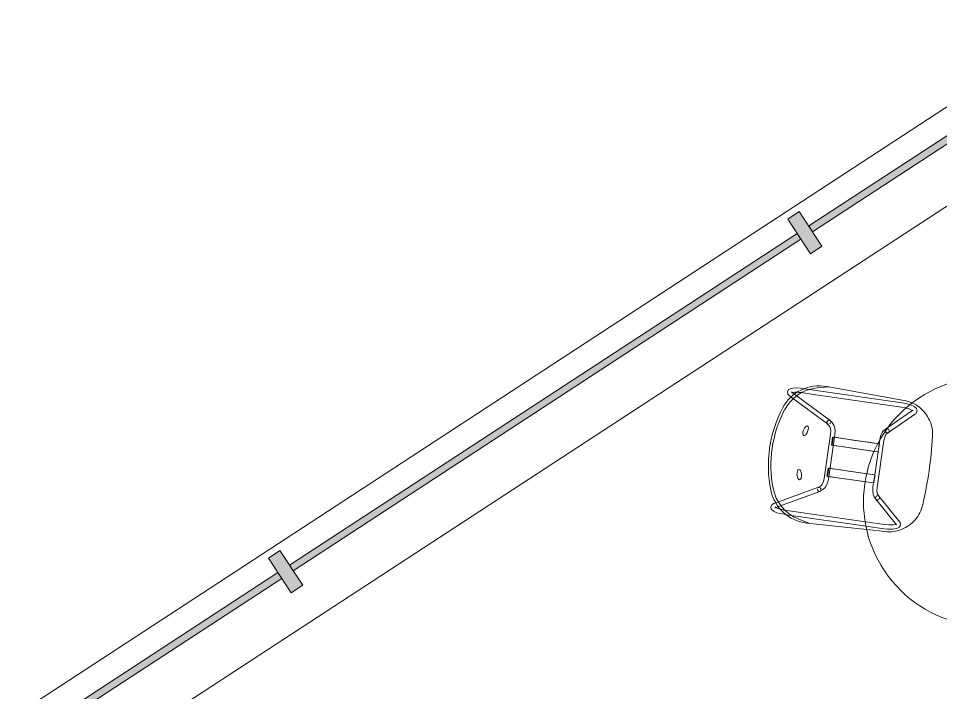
# Model space of a CAD drawing. Header units: inches. Extents: x 6664 to 8129, y 209 to 1287.
# Drawn here: x 6948 to 7081.3, y 1189 to 1286.5 of the extents above; entities that cross this region are included whole.
import ezdxf

# ---------------------------------------------------------------- set-up
doc = ezdxf.new("R2010")
doc.units = ezdxf.units.IN
doc.header["$MEASUREMENT"] = 0
for name, color, linetype, lineweight in [('A-GLAZ-CURT', 52, 'Continuous', 9), ('A-GLAZ-CWMG', 51, 'Continuous', 9), ('A-WALL', 113, 'Continuous', 13), ('I-FURN', 30, 'Continuous', 9)]:
    doc.layers.add(name, color=color, linetype=linetype, lineweight=lineweight)

# ---------------------------------------------------------------- blocks, each defined once
blk = doc.blocks.new('System Panel - Glazed-8530082-11th FLOOR POWER _ SIGNAL')
at = {"layer": 'A-GLAZ-CURT'}
blk.add_hatch(color=7, dxfattribs=at).paths.add_polyline_path([(-21.09, -0.5), (21.25, -0.5), (21.25, 0.5), (-21.09, 0.5)], flags=0)
at = {"layer": 'A-GLAZ-CURT', "color": 8, "lineweight": 20}
for p, q in [((21.25, 0.5), (-21.25, 0.5)), ((-21.25, 0.5), (-21.25, -0.5)), ((21.25, -0.5), (21.25, 0.5)), ((-21.25, -0.5), (21.25, -0.5))]:
    blk.add_line(p, q, dxfattribs=at)
blk = doc.blocks.new('MEZ-Round_Top-Davis_Furniture-2 - 36x36x29-R-7001319-11th FLOOR POWER _ SIGNAL')
at = {"layer": 'I-FURN'}
for start, end in [(90, 270), (270, 90)]:
    blk.add_arc((0, 0), 18, start, end, dxfattribs=at)
blk = doc.blocks.new('HighTower_Eyes_Guest1 - HighTower_Eyes_Guest-V113-11th FLOOR POWER _ SIGNAL')
at = {"layer": 'I-FURN'}
for p, q in [((-8.31, 9.33), (-7.96, 9.19)), ((8.32, 9.33), (8.67, 9.19)), ((-9.09, 8.22), (-9.18, 7.55)), ((-8.38, 8.73), (-8.38, 8.72)), ((-8.38, 8.72), (-8.28, 8.62)), ((-8.25, 8.58), (-5.49, 5.63)), ((-4.67, 5.67), (-7.92, 9.15)), ((7.92, 9.15), (4.67, 5.67)), ((5.12, 5.24), (8.38, 8.72)), ((8.25, 8.72), (8.28, 8.68)), ((8.38, 8.73), (8.38, 8.72)), ((8.67, 9.19), (8.9, 8.85)), ((-9.98, -4.11), (-9.58, 7.25)), ((-9.18, 7.55), (-9.2, 7.02)), ((-9.2, 7.02), (-9.2, -7.23)), ((-8.57, -5.52), (-8.57, 7.02)), ((8.57, 7.02), (8.57, 4.25)), ((9.18, 7.55), (9.2, 7.02)), ((9.2, 4.43), (9.2, 7.02)), ((9.58, 7.25), (9.67, 4.57)), ((-5.49, 5.63), (-5.12, 5.24)), ((-4.4, 5.38), (-4.67, 5.67)), ((-4.34, 5.36), (-4.28, 5.32)), ((4.4, 5.38), (4.28, 5.32)), ((4.67, 5.67), (4.4, 5.38)), ((-5.13, 5.25), (-4.85, 4.95)), ((-4.85, 4.95), (-4.57, 4.77)), ((-4.24, 5.31), (-3.91, 5.24)), ((-3.91, 5.24), (-3.42, 5.2)), ((3.42, 5.2), (-3.42, 5.2)), ((-3.42, 4.58), (-3.19, 4.58)), ((-3.19, 4.58), (-2.86, 4.58)), ((-1.68, 4.61), (-2.86, 4.61)), ((-2.86, 4.61), (-2.86, 4.59)), ((-2.86, 4.6), (-1.68, 4.6)), ((-2.86, 4.58), (-2.86, 4.6)), ((-2.86, 4.45), (-2.86, 4.6)), ((-2.86, 4.59), (-2.86, 4.58)), ((-2.86, 4.58), (-2.86, 4.45)), ((-2.86, 3.53), (-2.86, 4.45)), ((-2.86, 4.45), (-2.86, 3.07)), ((-1.68, 4.59), (-1.68, 4.61)), ((-1.68, 4.6), (-1.68, 4.58)), ((-1.68, 4.6), (-1.68, 4.06)), ((-1.68, 4.58), (-1.68, 4.59)), ((-1.68, 4.58), (1.68, 4.58)), ((-1.68, 4.06), (-1.68, 4.58)), ((-1.68, 3.07), (-1.68, 4.04)), ((-1.68, 4.04), (-1.68, 3.53)), ((1.68, 4.59), (1.68, 4.61)), ((1.68, 4.61), (1.83, 4.61)), ((1.68, 3.53), (1.68, 4.6)), ((1.68, 4.6), (1.68, 4.58)), ((2.86, 4.6), (1.68, 4.6)), ((1.68, 4.58), (1.68, 4.59)), ((1.68, 4.58), (1.68, 3.46)), ((1.85, 4.61), (2.86, 4.61)), ((2.86, 4.61), (2.86, 4.59)), ((2.86, 4.58), (2.86, 4.6)), ((2.86, 4.6), (2.86, 3.53)), ((2.86, 4.59), (2.86, 4.58)), ((2.86, 4.58), (3.42, 4.58)), ((2.86, 3.53), (2.86, 4.58)), ((2.86, 4.58), (2.86, 4.58)), ((2.86, 4.58), (2.86, 4.58)), ((3.98, 4.62), (3.42, 4.58)), ((4.85, 4.95), (5.13, 5.25)), ((8.57, 4.25), (8.57, -7.57)), ((9.2, -7.19), (9.2, 4.43)), ((9.67, 4.57), (9.98, -4.11)), ((-2.86, 3.37), (-2.86, 3.53)), ((-2.86, 3.21), (-2.86, 3.37)), ((-2.86, -1.43), (-2.86, 3.21)), ((-2.86, 3.07), (-2.86, 1.82)), ((-1.68, 3.53), (-1.68, 3.21)), ((-1.68, 3.21), (-1.68, -1.43)), ((-1.68, 2.45), (-1.68, 3.07)), ((1.68, 3.46), (1.68, 3.53)), ((1.68, 3.37), (1.68, 3.46)), ((1.68, 3.46), (1.68, 3.07)), ((1.68, 3.21), (1.68, 3.37)), ((1.68, -1.43), (1.68, 3.21)), ((1.68, 3.07), (1.68, 2.45)), ((2.86, 3.41), (2.86, 3.5)), ((2.86, 3.5), (2.86, 3.41)), ((2.86, 3.07), (2.86, 3.37)), ((2.86, 3.37), (2.86, 3.21)), ((2.86, 3.21), (2.86, -1.43)), ((2.86, 2.45), (2.86, 3.07)), ((-2.86, 1.82), (-2.86, 0.75)), ((-1.68, 1.82), (-1.68, 2.45)), ((-1.68, 0.75), (-1.68, 1.82)), ((1.68, 2.45), (1.68, 1.82)), ((1.68, 1.82), (1.68, 0.75)), ((2.86, 1.82), (2.86, 2.45)), ((2.86, 0.75), (2.86, 1.82)), ((-2.86, 0.75), (-2.86, -0.38)), ((-1.68, -0.38), (-1.68, 0.75)), ((1.68, 0.75), (1.68, -0.38)), ((2.86, -0.38), (2.86, 0.75)), ((-2.86, -0.38), (-2.86, -1.95)), ((-1.68, -1.95), (-1.68, -0.38)), ((1.68, -0.38), (1.68, -1.96)), ((2.86, -1.96), (2.86, -0.38)), ((-4.92, -2.56), (-5.16, -2.9)), ((3.25, -1.94), (-3.25, -1.94)), ((-3.25, -2.57), (3.25, -2.57)), ((-2.86, -1.66), (-2.86, -1.43)), ((-2.86, -1.76), (-2.86, -1.66)), ((-2.86, -2.04), (-2.86, -1.76)), ((-2.86, -1.99), (-2.86, -2.03)), ((-2.86, -2.04), (-2.86, -2.1)), ((-2.86, -2.1), (-2.86, -2.04)), ((-2.86, -2.17), (-2.86, -2.1)), ((-2.86, -2.12), (-2.86, -2.17)), ((-1.68, -2.12), (-2.86, -2.12)), ((-1.68, -2.22), (-2.86, -2.22)), ((-1.68, -1.43), (-1.68, -1.76)), ((-1.68, -1.76), (-1.68, -2.04)), ((-1.68, -2.04), (-1.68, -2.09)), ((-1.68, -2.09), (-1.68, -2.04)), ((-1.68, -2.1), (-1.68, -2.16)), ((1.68, -1.55), (1.68, -1.43)), ((1.68, -1.76), (1.68, -1.55)), ((1.68, -2.04), (1.68, -1.76)), ((1.68, -2.05), (1.68, -2.1)), ((1.68, -2.1), (1.68, -2.05)), ((1.68, -2.12), (1.68, -2.18)), ((1.68, -2.18), (1.68, -2.12)), ((2.86, -2.12), (1.68, -2.12)), ((2.86, -2.22), (1.68, -2.22)), ((2.86, -1.43), (2.86, -1.55)), ((2.86, -1.55), (2.86, -1.66)), ((2.86, -1.66), (2.86, -1.76)), ((2.86, -1.76), (2.86, -1.96)), ((2.86, -1.99), (2.86, -2.04)), ((2.86, -2.04), (2.86, -1.99)), ((2.86, -2.04), (2.86, -2.1)), ((2.86, -2.1), (2.86, -2.04)), ((2.86, -2.11), (2.86, -2.18)), ((2.86, -2.18), (2.86, -2.12)), ((3.86, -2), (3.25, -1.94)), ((5.16, -2.9), (4.92, -2.56)), ((-9.97, -3.84), (-9.57, -5.45)), ((-5.18, -2.92), (-8.18, -8.49)), ((-7.71, -8.96), (-4.63, -3.21)), ((-4.65, -3.26), (-4.41, -2.93)), ((4.41, -2.93), (4.17, -2.75)), ((4.41, -2.93), (4.65, -3.26)), ((4.62, -3.2), (7.71, -8.96)), ((8.2, -8.54), (5.17, -2.9)), ((9.97, -3.84), (9.57, -5.45)), ((-8.57, -7.57), (-8.57, -5.55)), ((-9.2, -7.23), (-9.2, -7.57)), ((8.53, -8.2), (8.56, -7.96)), ((8.56, -7.96), (8.57, -7.57)), ((9.2, -7.57), (9.2, -7.23)), ((-8.47, -9.03), (-8.43, -8.96)), ((-8.2, -8.54), (-8.43, -8.96)), ((-8.33, -8.99), (-8.36, -8.94)), ((-7.88, -9.26), (-7.71, -8.96)), ((7.71, -8.96), (7.88, -9.26)), ((8.43, -8.96), (8.2, -8.54)), ((8.33, -8.99), (8.36, -8.94)), ((8.47, -9.03), (8.43, -8.96))]:
    blk.add_line(p, q, dxfattribs=at)
at = {"layer": 'I-FURN', "flags": 128}
for points in [[(-8.32, 9.33), (-8.67, 9.19), (-8.9, 8.85)], [(8.31, 9.33), (7.96, 9.19), (7.92, 9.15)], [(-8.9, 8.85), (-9.07, 8.31), (-9.09, 8.22)], [(-8.32, 8.62), (-8.44, 8.27), (-8.53, 7.75)], [(8.34, 8.55), (8.44, 8.27), (8.54, 7.66), (8.57, 7.02)], [(8.9, 8.85), (9.07, 8.31), (9.18, 7.55)], [(-8.53, 7.75), (-8.54, 7.66), (-8.57, 7.02)], [(-4.52, 4.75), (-3.98, 4.62), (-3.42, 4.58)], [(4.24, 5.31), (3.91, 5.24), (3.42, 5.2)], [(4.85, 4.95), (4.52, 4.75), (3.98, 4.62)], [(-4.92, -2.56), (-4.51, -2.22), (-3.86, -2), (-3.25, -1.94)], [(-4.41, -2.93), (-4.17, -2.75), (-3.68, -2.6), (-3.25, -2.57)], [(4.17, -2.75), (3.68, -2.6), (3.25, -2.57)], [(4.92, -2.56), (4.51, -2.22), (3.86, -2)], [(-8.39, -9.63), (-8.73, -9.49), (-8.95, -9.15), (-9.11, -8.61), (-9.19, -7.87), (-9.2, -7.57)], [(-8.53, -8.22), (-8.56, -7.96), (-8.57, -7.57)], [(8.39, -9.63), (8.73, -9.49), (8.95, -9.15), (9.11, -8.61), (9.19, -7.87), (9.2, -7.57)], [(-8.38, -8.88), (-8.48, -8.56), (-8.53, -8.22)], [(-8.39, -9.63), (-8.05, -9.49), (-7.88, -9.26)], [(8.39, -9.63), (8.05, -9.49), (7.88, -9.26)], [(8.38, -8.88), (8.48, -8.56), (8.53, -8.22)]]:
    blk.add_lwpolyline(points, dxfattribs=at)
at = {"layer": 'I-FURN'}
for centre, radius, start, end in [((-4.58, 7.08), 5, 94.6837, 122.4558), ((0, -48.87), 61.14, 85.3163, 94.6837), ((4.58, 7.08), 5, 57.5442, 85.3163), ((-4.58, 7.08), 5, 122.4558, 136.3418), ((4.58, 7.08), 5, 43.6582, 57.5442), ((-4.58, 7.08), 5, 136.3418, 163.7907), ((4.58, 7.08), 5, 29.7721, 43.6582), ((4.58, 7.08), 5, 15.8861, 29.7721), ((-4.58, 7.08), 5, 164.1139, 178), ((4.58, 7.08), 5, 2, 15.8861), ((-3.98, -4.32), 6, 178, 250.5275), ((3.98, -4.32), 6, 289.4725, 2), ((-3.75, -4), 6, 194, 251.1082), ((3.75, -4), 6, 288.8918, 346), ((0, 6.94), 17.94, 250.5275, 289.4725), ((0, 6.94), 17.94, 250.5275, 289.4725), ((0, 6.94), 17.57, 251.1082, 288.8918)]:
    blk.add_arc(centre, radius, start, end, dxfattribs=at)
for centre, major_axis, ratio, start_param, end_param in [((-4.9, 5.46), (0.227, 0.214), 0.915808, 2.167109, 2.357146), ((-4.9, 5.46), (0.227, 0.214), 0.915808, 2.428908, 2.632778), ((-4.9, 5.45), (0.228, 0.213), 0.916448, 2.43874, 2.608271), ((-4.9, 5.45), (0.228, 0.213), 0.916448, 2.175608, 2.345062), ((-4.9, 5.46), (0.227, 0.214), 0.915808, 2.690708, 2.898318), ((-4.9, 5.46), (0.227, 0.214), 0.915808, 1.90531, 2.091125), ((-4.9, 5.46), (0.227, 0.214), 0.915808, 1.381711, 1.64351), ((-4.9, 5.45), (0.228, 0.213), 0.916448, 1.386162, 1.561074), ((-4.9, 5.46), (0.227, 0.214), 0.915808, 1.119912, 1.298687), ((-4.9, 5.45), (0.228, 0.213), 0.916448, 1.122377, 1.299274), ((-4.9, 5.46), (0.227, 0.214), 0.915808, 0.858112, 1.035719), ((-4.9, 5.45), (0.228, 0.213), 0.916448, 0.85768, 1.037475), ((-4.9, 5.46), (0.227, 0.214), 0.915808, 0.596313, 0.772256), ((-4.9, 5.45), (0.228, 0.213), 0.916448, 0.590929, 0.775676), ((-4.9, 5.46), (0.227, 0.214), 0.915808, 0.334513, 0.596313), ((-4.9, 5.45), (0.228, 0.213), 0.916448, 0.317986, 0.513876), ((-4.9, 5.45), (0.228, 0.213), 0.916448, 4.471424, 5.226265), ((-4.9, 5.45), (0.228, 0.213), 0.916448, 6.011663, 6.535262), ((-4.9, 5.46), (0.227, 0.214), 0.915808, 0, 0.072714), ((-4.9, 5.46), (0.227, 0.214), 0.915808, 4.785103, 5.258757), ((-4.9, 5.46), (0.227, 0.214), 0.915808, 6.0941, 6.283185), ((-4.9, 5.45), (0.228, 0.213), 0.916448, 5.766308, 5.982538), ((-4.9, 5.45), (0.228, 0.213), 0.916448, 5.524019, 5.708881), ((4.9, 5.45), (-0.228, 0.213), 0.916448, 0.837853, 0.983714), ((4.9, 5.45), (-0.228, 0.213), 0.916448, 1.05692, 1.808476), ((4.9, 5.45), (-0.228, 0.213), 0.916448, 0, 0.271522), ((4.9, 5.46), (-0.227, 0.214), 0.915808, 6.210471, 6.472271), ((4.9, 5.46), (-0.227, 0.214), 0.915808, 1.236283, 1.433525), ((4.9, 5.45), (-0.228, 0.213), 0.916448, 6.031109, 6.283185), ((4.9, 5.45), (-0.228, 0.213), 0.916448, 5.769309, 5.979921), ((4.9, 5.46), (-0.227, 0.214), 0.915808, 5.775508, 5.948672), ((4.9, 5.45), (-0.228, 0.213), 0.916448, 5.50751, 5.70291), ((4.9, 5.46), (-0.227, 0.214), 0.915808, 5.511438, 5.686873), ((4.9, 5.45), (-0.228, 0.213), 0.916448, 5.24571, 5.434476), ((4.9, 5.46), (-0.227, 0.214), 0.915808, 5.247927, 5.425073), ((4.9, 5.45), (-0.228, 0.213), 0.916448, 4.983911, 5.168812), ((4.9, 5.46), (-0.227, 0.214), 0.915808, 4.984498, 5.163274), ((4.9, 5.46), (-0.227, 0.214), 0.915808, 4.456985, 4.639675), ((4.9, 5.45), (-0.228, 0.213), 0.916448, 4.460312, 4.640541), ((4.9, 5.46), (-0.227, 0.214), 0.915808, 4.192335, 4.377876), ((4.9, 5.45), (-0.228, 0.213), 0.916448, 4.198513, 4.377029), ((4.9, 5.46), (-0.227, 0.214), 0.915808, 3.385556, 3.592477), ((4.9, 5.46), (-0.227, 0.214), 0.915808, 3.92624, 4.116076), ((4.9, 5.45), (-0.228, 0.213), 0.916448, 3.936713, 4.113626), ((4.9, 5.46), (-0.227, 0.214), 0.915808, 3.653484, 3.854277), ((4.9, 5.45), (-0.228, 0.213), 0.916448, 3.674914, 3.850093), ((-4.9, 5.45), (0.228, 0.213), 0.916448, 2.870071, 3.13187), ((-4.9, 5.46), (0.227, 0.214), 0.915808, 2.952507, 3.214307), ((-4.9, 5.45), (0.228, 0.213), 0.916448, 3.13187, 3.141593), ((-4.9, 5.45), (0.228, 0.213), 0.916448, 3.684418, 3.861128), ((-4.9, 5.45), (0.228, 0.213), 0.916448, 3.917268, 4.104054), ((4.9, 5.46), (-0.227, 0.214), 0.915808, 1.498082, 1.759882), ((4.9, 5.45), (-0.228, 0.213), 0.916448, 2.177595, 2.364128), ((4.9, 5.45), (-0.228, 0.213), 0.916448, 2.440623, 2.627717), ((4.9, 5.46), (-0.227, 0.214), 0.915808, 2.54528, 2.707622), ((4.9, 5.46), (-0.227, 0.214), 0.915808, 2.816059, 2.993589), ((4.9, 5.45), (-0.228, 0.213), 0.916448, 2.944098, 3.141593), ((4.9, 5.46), (-0.227, 0.214), 0.915808, 3.068879, 3.141593), ((4.9, 5.45), (-0.228, 0.213), 0.916448, 3.141593, 3.151315), ((4.9, 5.45), (-0.228, 0.213), 0.916448, 3.151315, 3.413115), ((4.9, 5.46), (-0.227, 0.214), 0.915808, 3.141593, 3.330678), ((-4.9, -3.07), (-0.275, 0.148), 0.846149, 0.042157, 2.033667), ((-4.91, -3.08), (-0.255, 0.181), 0.826969, 0.26926, 0.531059), ((-4.91, -3.08), (-0.255, 0.181), 0.826969, 0.531059, 0.792858), ((-4.9, -3.07), (-0.275, 0.148), 0.846149, 6.063543, 6.325342), ((-4.91, -3.08), (-0.255, 0.181), 0.826969, 0, 0.00746), ((-4.91, -3.08), (-0.255, 0.181), 0.826969, 5.525085, 5.754636), ((-4.91, -3.08), (-0.255, 0.181), 0.826969, 5.082031, 5.243448), ((-4.9, -3.07), (-0.275, 0.148), 0.846149, 2.136552, 2.307557), ((-4.91, -3.08), (-0.255, 0.181), 0.826969, 4.719849, 4.91726), ((-4.9, -3.07), (-0.275, 0.148), 0.846149, 4.492747, 4.754546), ((-4.9, -3.07), (-0.275, 0.148), 0.846149, 2.398351, 2.590906), ((-4.9, -3.07), (-0.275, 0.148), 0.846149, 2.660151, 2.896492), ((-4.9, -3.07), (-0.275, 0.148), 0.846149, 2.92195, 3.18375), ((-4.91, -3.08), (-0.255, 0.181), 0.826969, 3.149053, 3.382773), ((-4.91, -3.08), (-0.255, 0.181), 0.826969, 3.141593, 3.149053), ((-4.91, -3.08), (-0.255, 0.181), 0.826969, 3.737682, 3.917238), ((4.9, -3.05), (0.275, 0.148), 0.846149, 2.575837, 2.796189), ((4.9, -3.05), (0.275, 0.148), 0.846149, 2.92445, 3.141593), ((4.9, -3.05), (0.275, 0.148), 0.846149, 2.052238, 2.314038), ((4.9, -3.05), (0.275, 0.148), 0.846149, 3.141593, 3.361235), ((4.91, -3.08), (0.255, 0.181), 0.826969, 2.900413, 3.141593), ((4.9, -3.05), (0.275, 0.148), 0.846149, 1.287619, 1.78679), ((4.91, -3.08), (0.255, 0.181), 0.826969, 1.301537, 1.534958), ((4.9, -3.05), (0.275, 0.148), 0.846149, 4.146633, 4.408433), ((4.91, -3.08), (0.255, 0.181), 0.826969, 1.039737, 1.201154), ((4.9, -3.05), (0.275, 0.148), 0.846149, 4.408433, 6.502828), ((4.9, -3.05), (0.275, 0.148), 0.846149, 0.743241, 0.922887), ((4.91, -3.08), (0.255, 0.181), 0.826969, 0, 0.254339), ((4.91, -3.08), (0.255, 0.181), 0.826969, 6.275725, 6.283185), ((4.91, -3.08), (0.255, 0.181), 0.826969, 5.490327, 5.654906), ((4.91, -3.08), (0.255, 0.181), 0.826969, 5.752126, 5.945705)]:
    blk.add_ellipse(centre, major_axis=major_axis, ratio=ratio, start_param=start_param, end_param=end_param, dxfattribs=at)
for centre, major_axis in [((-3.19, -6.22), (-0.731, 0.169)), ((3.19, -6.22), (0.731, 0.169))]:
    blk.add_ellipse(centre, major_axis=major_axis, ratio=0.429347, dxfattribs=at)
blk = doc.blocks.new('System Panel - Glazed-8530106-11th FLOOR POWER _ SIGNAL')
at = {"layer": 'A-GLAZ-CURT'}
blk.add_hatch(color=7, dxfattribs=at).paths.add_polyline_path([(-24.75, -0.5), (24.75, -0.5), (24.75, 0.5), (-24.75, 0.5)], flags=0)
at = {"layer": 'A-GLAZ-CURT', "color": 8, "lineweight": 20}
for p, q in [((24.75, 0.5), (-24.75, 0.5)), ((-24.75, 0.5), (-24.75, -0.5)), ((24.75, -0.5), (24.75, 0.5)), ((-24.75, -0.5), (24.75, -0.5))]:
    blk.add_line(p, q, dxfattribs=at)
blk = doc.blocks.new('System Panel - Glazed-8530115-11th FLOOR POWER _ SIGNAL')
at = {"layer": 'A-GLAZ-CURT'}
blk.add_hatch(color=7, dxfattribs=at).paths.add_polyline_path([(-43.81, -0.5), (43.81, -0.5), (43.81, 0.5), (-43.81, 0.5)], flags=0)
at = {"layer": 'A-GLAZ-CURT', "color": 8, "lineweight": 20}
for p, q in [((43.81, 0.5), (-43.81, 0.5)), ((-43.81, 0.5), (-43.81, -0.5)), ((43.81, -0.5), (43.81, 0.5)), ((-43.81, -0.5), (43.81, -0.5))]:
    blk.add_line(p, q, dxfattribs=at)
blk = doc.blocks.new('Rectangular Mullion - 2_ x 6_ rectangular-8529384-11th FLOOR POWER _ SIGNAL')
at = {"layer": 'A-GLAZ-CWMG'}
blk.add_hatch(color=7, dxfattribs=at).paths.add_polyline_path([(1, 3), (1, -3), (-1, -3), (-1, 3)], flags=0)
at = {"layer": 'A-GLAZ-CWMG', "color": 8, "lineweight": 20}
for p, q in [((-1, 3), (1, 3)), ((-1, -3), (-1, 3)), ((1, 3), (1, -3)), ((1, -3), (-1, -3))]:
    blk.add_line(p, q, dxfattribs=at)

msp = doc.modelspace()

# ---------------------------------------------------------------- linework, layer by layer
at = {"layer": 'A-WALL', "lineweight": 9}
for p, q in [((6948.03, 1186.03), (7101.76, 1286.47)), ((7104.24, 1273.75), (6954.6, 1175.99))]:
    msp.add_line(p, q, dxfattribs=at)

# ---------------------------------------------------------------- block references
at = {"layer": 'A-GLAZ-CURT', "rotation": 33.15691648991841}
for name, p in [('System Panel - Glazed-8530106-11th FLOOR POWER _ SIGNAL', (7083.23, 1269.59)), ('System Panel - Glazed-8530115-11th FLOOR POWER _ SIGNAL', (7024.15, 1230.99)), ('System Panel - Glazed-8530082-11th FLOOR POWER _ SIGNAL', (6968.01, 1194.31))]:
    msp.add_blockref(name, p, dxfattribs=at)
at = {"layer": 'A-GLAZ-CWMG', "extrusion": (0, 0, -1), "rotation": 146.8430835100816}
for p in [(-7061.67, 1255.5), (-6986.63, 1206.48)]:
    msp.add_blockref('Rectangular Mullion - 2_ x 6_ rectangular-8529384-11th FLOOR POWER _ SIGNAL', p, dxfattribs=at)
at = {"layer": 'I-FURN'}
for name, p, rotation in [('MEZ-Round_Top-Davis_Furniture-2 - 36x36x29-R-7001319-11th FLOOR POWER _ SIGNAL', (7088.14, 1216.61), 36.75761586146329), ('HighTower_Eyes_Guest1 - HighTower_Eyes_Guest-V113-11th FLOOR POWER _ SIGNAL', (7067.47, 1222.8), 261.7576158614627)]:
    msp.add_blockref(name, p, dxfattribs=dict(at, rotation=rotation))

doc.saveas('drawing.dxf')
